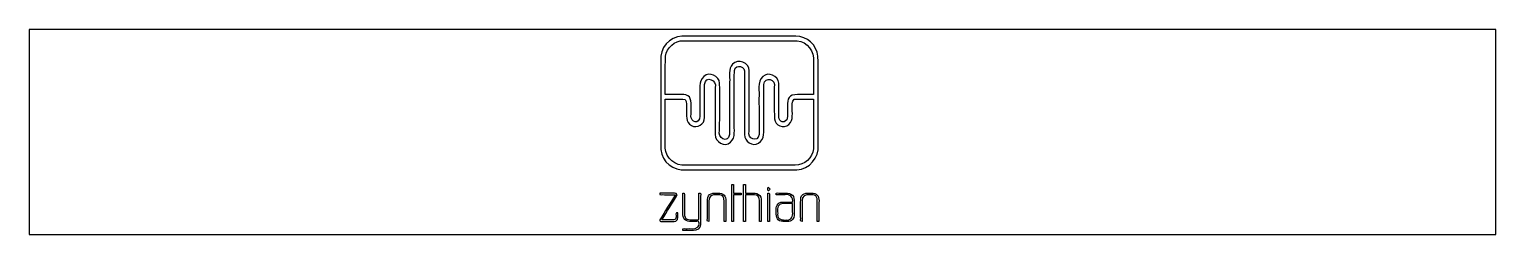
# Model space of a CAD drawing. Extents: x 0 to 272, y 0 to 38.
import ezdxf

# ---------------------------------------------------------------- set-up
doc = ezdxf.new("R2010")
doc.units = 0
doc.layers.add('LAYER1', color=7, linetype='CONTINUOUS')

msp = doc.modelspace()

# ---------------------------------------------------------------- linework, layer by layer
at = {"layer": 'LAYER1', "color": 1, "ltscale": 25.4}
for p, q in [((121.36, 35.9), (121.36, 35.9)), ((142.07, 12.86), (142.07, 12.86)), ((135.45, 2.43), (135.45, 2.43))]:
    msp.add_line(p, q, dxfattribs=at)
at = {"layer": 'LAYER1', "color": 18, "ltscale": 25.4}
msp.add_polyline3d([(0, 0, 0), (272, 0, 0), (272, 38, 0), (0, 38, 0), (0, 0, 0)], dxfattribs=at)
at = {"layer": 'LAYER1', "color": 1, "ltscale": 25.4}
for points in [[(121.06, 36.73), (118.77, 36.68), (116.89, 34.47), (117.12, 32.21)], [(118.01, 33.02), (118.22, 34.64), (119.73, 35.93), (121.36, 35.9)], [(142.16, 36.74), (135.13, 36.74), (128.09, 36.75), (121.06, 36.73)], [(121.36, 35.9), (128.38, 35.89), (135.4, 35.92), (142.42, 35.88)], [(146.29, 33.02), (146.11, 35.08), (144.23, 36.78), (142.16, 36.74)], [(142.42, 35.88), (144.29, 35.74), (145.69, 33.88), (145.46, 32.05)], [(117.97, 25.94), (117.99, 28.3), (117.92, 30.67), (118.01, 33.02)], [(146.31, 16.54), (146.29, 22.04), (146.33, 27.53), (146.29, 33.02)], [(117.12, 32.21), (117.14, 26.72), (117.1, 21.23), (117.15, 15.73)], [(128.05, 28.02), (127.95, 29.39), (126.16, 30.24), (125.11, 29.29)], [(130.43, 31.55), (129.6, 30.64), (129.99, 29.33), (129.9, 28.21)], [(133.52, 30.34), (133.54, 31.88), (131.46, 32.61), (130.43, 31.55)], [(130.77, 20.71), (130.78, 23.93), (130.76, 27.15), (130.78, 30.37)], [(130.78, 30.37), (130.98, 31.73), (133.02, 31.14), (132.66, 29.9)], [(133.53, 19.13), (133.53, 22.87), (133.55, 26.61), (133.52, 30.34)], [(139, 28.04), (138.91, 29.44), (137.09, 30.24), (136.05, 29.27)], [(145.46, 32.05), (145.46, 30.01), (145.46, 27.98), (145.46, 25.94)], [(125.11, 29.29), (124.07, 28.35), (124.48, 26.85), (124.39, 25.61)], [(125.24, 21.67), (125.27, 23.72), (125.21, 25.77), (125.27, 27.82)], [(125.27, 27.82), (125.42, 29.55), (127.68, 28.61), (127.2, 27.2)], [(128.05, 19.3), (128.04, 22.21), (128.14, 25.12), (128.05, 28.02)], [(129.9, 28.21), (129.89, 24.98), (129.93, 21.75), (129.88, 18.52)], [(132.66, 29.9), (132.67, 26.11), (132.65, 22.33), (132.67, 18.54)], [(136.05, 29.27), (134.93, 28.23), (135.47, 26.56), (135.35, 25.22)], [(136.23, 20.41), (136.25, 22.87), (136.2, 25.33), (136.25, 27.8)], [(136.25, 27.8), (136.41, 29.47), (138.63, 28.72), (138.18, 27.27)], [(138.18, 27.27), (138.21, 25.33), (138.14, 23.38), (138.22, 21.44)], [(139.04, 22.71), (139.01, 24.49), (139.09, 26.27), (139, 28.04)], [(119.52, 25.94), (119, 25.94), (118.48, 25.94), (117.97, 25.94)], [(117.97, 25.07), (119.19, 25.04), (120.43, 25.14), (121.65, 25.02)], [(117.97, 16.71), (117.97, 19.5), (117.97, 22.28), (117.97, 25.07)], [(122.44, 25.51), (121.65, 26.21), (120.49, 25.86), (119.52, 25.94)], [(121.65, 25.02), (122.1, 24.56), (121.83, 23.81), (121.9, 23.21)], [(122.77, 22.33), (122.7, 23.39), (122.99, 24.56), (122.44, 25.51)], [(124.39, 25.61), (124.36, 24.21), (124.47, 22.8), (124.32, 21.41)], [(127.2, 27.2), (127.21, 24.32), (127.19, 21.43), (127.21, 18.55)], [(135.35, 25.22), (135.34, 23), (135.4, 20.78), (135.36, 18.56)], [(141.52, 25.84), (140.4, 25.44), (140.7, 24.08), (140.66, 23.13)], [(141.53, 23.73), (141.46, 24.37), (141.52, 25.31), (142.42, 25.07)], [(145.46, 25.94), (144.15, 25.9), (142.82, 26.04), (141.52, 25.84)], [(142.42, 25.07), (143.43, 25.07), (144.45, 25.07), (145.46, 25.07)], [(145.46, 25.07), (145.45, 22.02), (145.49, 18.96), (145.45, 15.9)], [(121.9, 23.21), (121.92, 22.16), (121.7, 20.8), (122.82, 20.21)], [(124.32, 21.41), (123.79, 20.16), (122.41, 21.34), (122.77, 22.33)], [(140, 20.88), (138.93, 20.72), (139.02, 21.99), (139.04, 22.71)], [(140.66, 23.13), (140.59, 22.36), (140.94, 21.22), (140, 20.88)], [(140.88, 20.4), (141.84, 21.24), (141.44, 22.61), (141.53, 23.73)], [(122.82, 20.21), (123.87, 19.55), (125.28, 20.46), (125.24, 21.67)], [(129.88, 18.52), (129.67, 16.78), (127.48, 17.92), (128.05, 19.3)], [(130.08, 17.09), (131.1, 18.02), (130.68, 19.49), (130.77, 20.71)], [(135.36, 18.56), (135.2, 16.92), (133.06, 17.73), (133.53, 19.13)], [(135.26, 16.93), (136.51, 17.64), (136.19, 19.2), (136.23, 20.41)], [(138.22, 21.44), (138.3, 20.17), (139.97, 19.53), (140.88, 20.4)], [(121.01, 12.88), (119.14, 13.02), (117.74, 14.88), (117.97, 16.71)], [(127.21, 18.55), (127.17, 17.15), (128.98, 16.12), (130.08, 17.09)], [(132.67, 18.54), (132.63, 17.25), (134.12, 16.23), (135.26, 16.93)], [(142.37, 12.02), (144.67, 12.08), (146.54, 14.28), (146.31, 16.54)], [(117.15, 15.73), (117.32, 13.49), (119.52, 11.77), (121.73, 12.01)], [(145.45, 15.9), (145.3, 14.21), (143.77, 12.83), (142.07, 12.86)], [(142.07, 12.86), (135.05, 12.87), (128.03, 12.84), (121.01, 12.88)], [(121.73, 12.01), (128.61, 12.01), (135.49, 12), (142.37, 12.02)], [(130.3, 2.43), (130.3, 4.72), (130.3, 7.01), (130.3, 9.3)], [(130.3, 9.3), (130.41, 9.3), (130.52, 9.3), (130.63, 9.3)], [(130.63, 9.3), (130.63, 8.77), (130.63, 8.23), (130.63, 7.7)], [(132.5, 2.43), (132.5, 4.72), (132.5, 7.01), (132.5, 9.3)], [(132.5, 9.3), (132.61, 9.3), (132.71, 9.3), (132.82, 9.3)], [(132.82, 9.3), (132.82, 8.77), (132.82, 8.23), (132.82, 7.7)], [(137.41, 8.44), (136.77, 7.44), (136.76, 9.43), (137.41, 8.44)], [(116.95, 7.69), (116.81, 7.17), (117.5, 7.47), (117.8, 7.39)], [(118.93, 7.69), (118.27, 7.69), (117.61, 7.69), (116.95, 7.69)], [(119.85, 7.39), (118.89, 5.83), (117.89, 4.3), (116.97, 2.73)], [(117.32, 2.72), (118.26, 4.28), (119.3, 5.8), (120.19, 7.38)], [(117.8, 7.39), (118.48, 7.39), (119.16, 7.39), (119.85, 7.39)], [(120.19, 7.38), (120.06, 7.91), (119.35, 7.61), (118.93, 7.69)], [(121.39, 3.05), (121.1, 3.84), (121.29, 4.72), (121.23, 5.54)], [(121.23, 7.7), (121.74, 7.83), (121.44, 7.14), (121.52, 6.84)], [(121.23, 5.54), (121.23, 6.26), (121.23, 6.98), (121.23, 7.7)], [(121.52, 6.84), (121.53, 5.73), (121.49, 4.62), (121.54, 3.51)], [(124.22, 7.7), (124.74, 7.84), (124.45, 7.17), (124.52, 6.86)], [(124.22, 3.09), (124.22, 4.62), (124.22, 6.16), (124.22, 7.7)], [(124.52, 6.86), (124.51, 5.17), (124.55, 3.48), (124.5, 1.79)], [(125.78, 3.28), (125.81, 4.47), (125.73, 5.67), (125.83, 6.86)], [(125.83, 6.86), (126.1, 7.86), (127.28, 7.71), (128.09, 7.68)], [(126.94, 7.37), (126.02, 7.36), (126.03, 6.38), (126.07, 5.71)], [(126.07, 5.71), (126.07, 4.62), (126.07, 3.52), (126.07, 2.43)], [(128.85, 6.67), (128.68, 7.55), (127.62, 7.39), (126.94, 7.37)], [(128.09, 7.68), (129.01, 7.68), (129.27, 6.7), (129.17, 5.95)], [(128.87, 2.43), (128.86, 3.84), (128.89, 5.25), (128.85, 6.67)], [(129.17, 5.95), (129.17, 4.77), (129.17, 3.6), (129.17, 2.43)], [(130.63, 7.7), (131.1, 7.7), (131.57, 7.7), (132.04, 7.7)], [(130.63, 7.39), (130.63, 5.73), (130.63, 4.08), (130.63, 2.43)], [(132.02, 7.39), (131.56, 7.39), (131.09, 7.39), (130.63, 7.39)], [(132.04, 7.7), (132.03, 7.6), (132.06, 7.46), (132.02, 7.39)], [(132.82, 7.7), (133.42, 7.69), (134.03, 7.73), (134.63, 7.67)], [(133.5, 7.39), (133.28, 7.39), (133.05, 7.39), (132.82, 7.39)], [(132.82, 7.39), (132.82, 5.73), (132.82, 4.08), (132.82, 2.43)], [(134.87, 7.3), (134.42, 7.44), (133.96, 7.37), (133.5, 7.39)], [(134.63, 7.67), (135.07, 7.63), (135.53, 7.39), (135.66, 6.94)], [(135.44, 6.36), (135.44, 6.75), (135.27, 7.19), (134.87, 7.3)], [(135.45, 2.43), (135.45, 3.74), (135.45, 5.05), (135.44, 6.36)], [(135.66, 6.94), (135.82, 6.45), (135.75, 5.92), (135.76, 5.41)], [(136.99, 7.7), (137.5, 7.86), (137.25, 7.25), (137.31, 6.96)], [(136.99, 2.43), (136.99, 4.18), (136.99, 5.94), (136.99, 7.7)], [(137.31, 6.96), (137.31, 5.45), (137.31, 3.94), (137.31, 2.43)], [(138.53, 7.39), (138.37, 7.91), (139.02, 7.63), (139.32, 7.7)], [(138.53, 4.37), (138.41, 5.12), (138.82, 6.02), (139.68, 6.02)], [(140.23, 7.39), (139.66, 7.39), (139.09, 7.39), (138.53, 7.39)], [(139.28, 5.62), (138.6, 5.23), (138.87, 4.36), (138.81, 3.72)], [(141.58, 5.75), (140.81, 5.7), (140.02, 5.86), (139.28, 5.62)], [(139.32, 7.7), (140.15, 7.66), (141.27, 7.92), (141.74, 7.04)], [(139.68, 6.02), (140.31, 6.04), (140.94, 6.03), (141.58, 6.03)], [(141.58, 6.03), (141.75, 6.86), (141.07, 7.57), (140.23, 7.39)], [(141.58, 4.19), (141.58, 4.71), (141.58, 5.23), (141.58, 5.75)], [(141.74, 7.04), (142, 6.17), (141.83, 5.24), (141.88, 4.35)], [(143.07, 3.28), (143.1, 4.47), (143.02, 5.67), (143.12, 6.86)], [(143.12, 6.86), (143.4, 7.86), (144.57, 7.71), (145.38, 7.68)], [(144.23, 7.37), (143.31, 7.36), (143.32, 6.38), (143.36, 5.71)], [(143.36, 5.71), (143.36, 4.62), (143.36, 3.52), (143.36, 2.43)], [(146.14, 6.67), (145.97, 7.55), (144.92, 7.39), (144.23, 7.37)], [(145.38, 7.68), (146.31, 7.68), (146.57, 6.7), (146.47, 5.95)], [(146.16, 2.43), (146.15, 3.84), (146.18, 5.25), (146.14, 6.67)], [(146.47, 5.95), (146.47, 4.77), (146.47, 3.6), (146.47, 2.43)], [(116.97, 2.73), (116.88, 2.52), (117.13, 2.39), (117.3, 2.42)], [(118.8, 2.72), (118.3, 2.72), (117.81, 2.72), (117.32, 2.72)], [(119.97, 3.25), (120.05, 2.58), (119.23, 2.74), (118.8, 2.72)], [(120.29, 4.03), (119.76, 4.19), (120.03, 3.55), (119.97, 3.25)], [(119.93, 2.49), (120.48, 2.8), (120.23, 3.51), (120.29, 4.03)], [(123.73, 2.43), (122.92, 2.48), (121.86, 2.18), (121.39, 3.05)], [(121.54, 3.51), (121.7, 2.59), (122.72, 2.72), (123.43, 2.72)], [(123.43, 2.72), (123.77, 2.77), (124.39, 2.53), (124.22, 3.09)], [(126.07, 2.43), (125.56, 2.3), (125.86, 2.98), (125.78, 3.28)], [(135.76, 5.41), (135.76, 4.42), (135.76, 3.42), (135.76, 2.43)], [(139.48, 2.47), (138.56, 2.63), (138.48, 3.62), (138.53, 4.37)], [(138.81, 3.72), (138.73, 2.8), (139.75, 2.65), (140.45, 2.72)], [(141.58, 2.82), (141.05, 2.24), (140.18, 2.44), (139.48, 2.47)], [(140.45, 2.72), (141.35, 2.54), (141.69, 3.46), (141.58, 4.19)], [(141.88, 4.35), (141.86, 3.83), (141.99, 3.23), (141.58, 2.82)], [(143.36, 2.43), (142.85, 2.3), (143.16, 2.98), (143.07, 3.28)], [(117.3, 2.42), (118.18, 2.45), (119.07, 2.36), (119.93, 2.49)], [(121.23, 0.78), (121.07, 1.31), (121.73, 1.03), (122.03, 1.1)], [(123.2, 0.78), (122.54, 0.78), (121.89, 0.78), (121.23, 0.78)], [(122.03, 1.1), (122.67, 1.16), (123.42, 0.92), (123.96, 1.35)], [(124.5, 1.79), (124.43, 1.15), (123.81, 0.75), (123.2, 0.78)], [(123.96, 1.35), (124.29, 1.68), (124.47, 2.69), (123.73, 2.43)], [(129.17, 2.43), (129.07, 2.43), (128.97, 2.43), (128.87, 2.43)], [(130.63, 2.43), (130.52, 2.43), (130.41, 2.43), (130.3, 2.43)], [(132.82, 2.43), (132.71, 2.43), (132.61, 2.43), (132.5, 2.43)], [(135.76, 2.43), (135.66, 2.43), (135.55, 2.43), (135.45, 2.43)], [(137.31, 2.43), (137.2, 2.43), (137.1, 2.43), (136.99, 2.43)], [(146.47, 2.43), (146.36, 2.43), (146.26, 2.43), (146.16, 2.43)]]:
    msp.add_open_spline(points, degree=3, dxfattribs=at)

doc.saveas('drawing.dxf')
